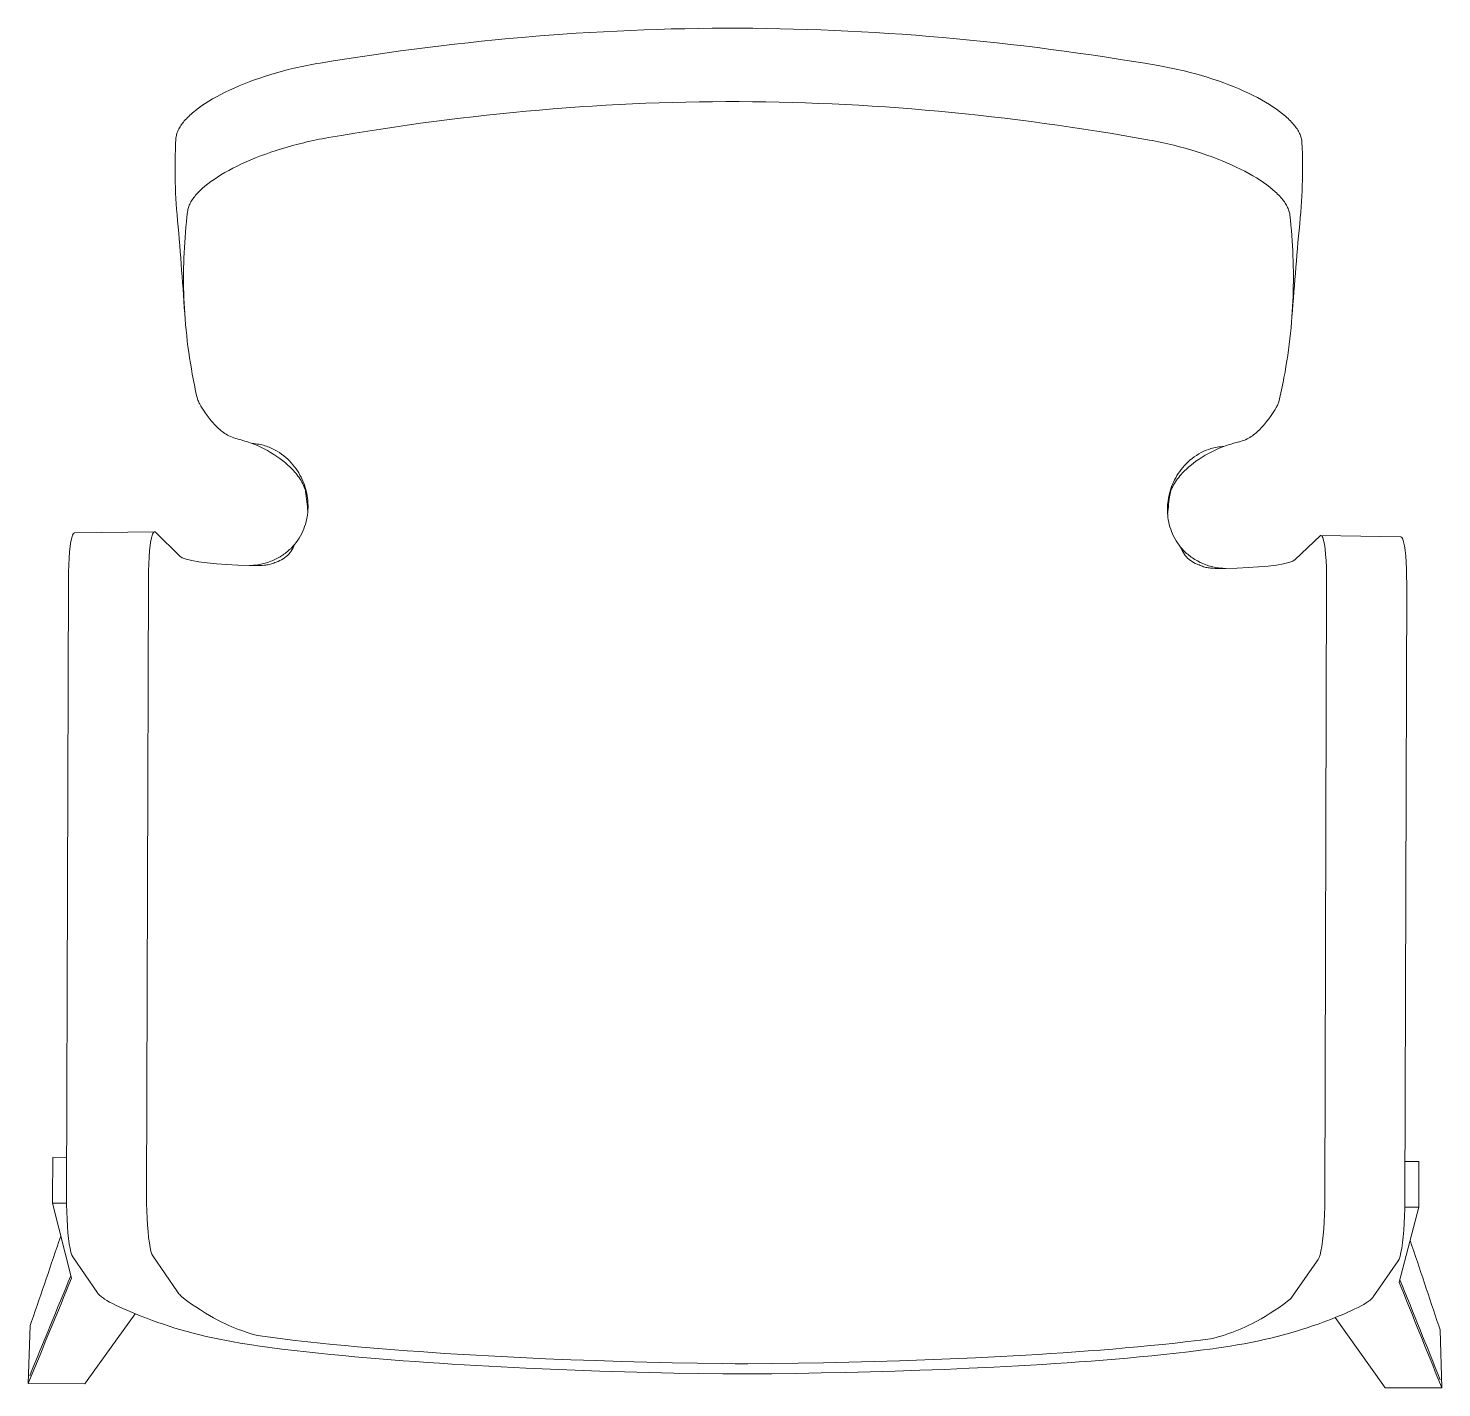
# Model space of a CAD drawing. Header units: inches. Extents: x 327481 to 195042051, y -335014 to 44773228.
# Drawn here: x 327481.08 to 327502.68, y -317472.7 to -317451.93 of the extents above; entities that cross this region are included whole.
import ezdxf

# ---------------------------------------------------------------- set-up
doc = ezdxf.new("R2010")
doc.units = ezdxf.units.IN
doc.header["$MEASUREMENT"] = 0
doc.layers.add('furniture', color=251, linetype='Continuous', lineweight=13)

# ---------------------------------------------------------------- blocks, each defined once
blk = doc.blocks.new('cafeplan')
at = {"color": 0, "ltscale": 60}
for p, q in [((389887.73, -327144.93), (389887.66, -327144.81)), ((390487.92, -327146.76), (390487.99, -327146.63)), ((389908.59, -327164.3), (389908.6, -327164.3)), ((390466.92, -327166), (390466.93, -327166)), ((389947.97, -327200.5), (389947.97, -327199.44)), ((389947.97, -327204.29), (389947.97, -327200.5)), ((390427.24, -327203.35), (390427.24, -327203.29)), ((390427.3, -327205.63), (390427.33, -327201.95)), ((390427.33, -327201.95), (390427.34, -327200.89)), ((389862.46, -327216.09), (389817.82, -327216.68)), ((389876.59, -327229.73), (389862.94, -327216.32)), ((390498.54, -327231.62), (390512.3, -327218.3)), ((390557.41, -327218.93), (390512.77, -327218.07)), ((389814.44, -327242.89), (389813.4, -327587.2)), ((389859.08, -327242.3), (389858.04, -327586.61)), ((390516, -327244.3), (390514.96, -327588.61)), ((390560.64, -327245.15), (390559.6, -327589.46)), ((389805.69, -327564.96), (389805.55, -327588.15)), ((389805.69, -327564.96), (389813.47, -327564.94)), ((390567.43, -327567.27), (390559.66, -327567.21)), ((390567.43, -327567.27), (390567.43, -327590.46)), ((389805.55, -327588.15), (389805.53, -327590.51)), ((389805.53, -327590.51), (389808.53, -327590.5)), ((389805.53, -327590.51), (389816.19, -327632.41)), ((389808.53, -327590.5), (389813.41, -327590.47)), ((390567.43, -327592.83), (390556.47, -327634.65)), ((390564.44, -327592.79), (390559.56, -327592.74)), ((390567.43, -327592.83), (390564.44, -327592.79)), ((390567.43, -327590.46), (390567.43, -327592.83)), ((389816.87, -327620.48), (389830.69, -327640.56)), ((389861.51, -327619.9), (389875.33, -327639.97)), ((390511.28, -327621.87), (390497.31, -327641.86)), ((390555.92, -327622.73), (390541.95, -327642.72)), ((389851.72, -327652.25), (389824.83, -327689.4)), ((389792.06, -327691.03), (389793.19, -327658.71)), ((389793.93, -327656.54), (389793.19, -327658.71)), ((390520.81, -327654.29), (390547.41, -327691.59)), ((390578.51, -327658.92), (390579.23, -327661.1)), ((390580.17, -327693.43), (390579.23, -327661.1)), ((389792.06, -327691.03), (389792.82, -327689.2)), ((389792.06, -327691.03), (389823.52, -327691.21)), ((389824.83, -327689.4), (389823.52, -327691.21)), ((390547.41, -327691.59), (390548.71, -327693.41)), ((390580.17, -327693.43), (390579.42, -327691.59)), ((390580.17, -327693.43), (390548.71, -327693.41))]:
    blk.add_line(p, q, dxfattribs=at)
for points in [[(390188.5, -326935.24), (390180.93, -326935.24), (390173.35, -326935.28), (390165.77, -326935.36), (390158.2, -326935.49), (390150.62, -326935.66), (390143.05, -326935.88), (390135.48, -326936.13), (390127.91, -326936.44), (390120.34, -326936.78), (390112.77, -326937.16), (390105.21, -326937.59), (390097.65, -326938.06), (390090.09, -326938.58), (390082.53, -326939.13), (390074.98, -326939.73), (390067.43, -326940.36), (390059.89, -326941.04), (390052.35, -326941.76), (390044.81, -326942.52), (390037.28, -326943.32), (390029.75, -326944.16), (390022.23, -326945.04), (390014.71, -326945.96), (390007.2, -326946.91), (389999.7, -326947.91), (389992.19, -326948.94), (389984.7, -326950.01), (389977.21, -326951.12), (389969.72, -326952.26), (389962.25, -326953.44), (389954.77, -326954.65)], [(390188.5, -326935.24), (390196.08, -326935.28), (390203.66, -326935.37), (390211.23, -326935.5), (390218.81, -326935.67), (390226.38, -326935.89), (390233.95, -326936.15), (390241.52, -326936.46), (390249.09, -326936.8), (390256.66, -326937.19), (390264.22, -326937.62), (390271.78, -326938.1), (390279.34, -326938.62), (390286.89, -326939.17), (390294.44, -326939.77), (390301.99, -326940.42), (390309.54, -326941.1), (390317.08, -326941.82), (390324.61, -326942.59), (390332.14, -326943.39), (390339.67, -326944.24), (390347.19, -326945.12), (390354.71, -326946.05), (390362.22, -326947.01), (390369.73, -326948.01), (390377.23, -326949.05), (390384.72, -326950.13), (390392.21, -326951.25), (390399.7, -326952.4), (390407.17, -326953.59), (390414.64, -326954.81), (390422.11, -326956.07)], [(389940.34, -326957.54), (389937.03, -326958.34), (389933.76, -326959.2), (389930.54, -326960.09), (389927.37, -326961.03), (389924.25, -326962.01), (389921.19, -326963.02), (389918.2, -326964.07), (389915.27, -326965.15), (389912.42, -326966.26), (389909.64, -326967.4), (389906.94, -326968.57), (389904.33, -326969.76), (389901.81, -326970.97), (389899.38, -326972.19), (389897.05, -326973.44), (389894.81, -326974.7), (389892.68, -326975.97), (389890.65, -326977.25), (389888.74, -326978.54), (389886.93, -326979.83), (389885.23, -326981.13), (389884.43, -326981.78), (389883.66, -326982.43), (389882.91, -326983.08), (389882.2, -326983.73), (389881.51, -326984.38), (389880.85, -326985.03), (389880.23, -326985.68), (389879.64, -326986.32), (389879.07, -326986.97), (389878.54, -326987.61), (389878.04, -326988.25), (389877.57, -326988.89), (389877.13, -326989.53), (389876.73, -326990.17), (389876.35, -326990.8), (389876.01, -326991.43), (389875.7, -326992.06), (389875.42, -326992.68), (389875.18, -326993.3), (389874.97, -326993.92), (389874.79, -326994.54), (389874.64, -326995.15), (389874.52, -326995.76), (389874.44, -326996.36), (389874.39, -326996.96)], [(390436.52, -326959.04), (390439.83, -326959.87), (390443.09, -326960.74), (390446.3, -326961.66), (390449.47, -326962.62), (390452.58, -326963.61), (390455.64, -326964.64), (390458.62, -326965.71), (390461.54, -326966.81), (390464.39, -326967.94), (390467.16, -326969.09), (390469.85, -326970.28), (390472.45, -326971.48), (390474.97, -326972.71), (390477.39, -326973.95), (390479.71, -326975.21), (390481.94, -326976.48), (390484.06, -326977.77), (390486.08, -326979.06), (390487.99, -326980.36), (390489.79, -326981.66), (390491.48, -326982.97), (390492.27, -326983.63), (390493.05, -326984.28), (390493.79, -326984.94), (390494.5, -326985.59), (390495.18, -326986.24), (390495.83, -326986.9), (390496.45, -326987.55), (390497.04, -326988.2), (390497.6, -326988.85), (390498.13, -326989.49), (390498.62, -326990.14), (390499.09, -326990.78), (390499.52, -326991.42), (390499.92, -326992.06), (390500.29, -326992.7), (390500.63, -326993.33), (390500.94, -326993.96), (390501.21, -326994.58), (390501.45, -326995.21), (390501.66, -326995.83), (390501.84, -326996.44), (390501.98, -326997.05), (390502.09, -326997.66), (390502.17, -326998.27), (390502.21, -326998.87)], [(390188.38, -326976.19), (390180.95, -326976.18), (390173.53, -326976.23), (390166.1, -326976.32), (390158.68, -326976.45), (390151.25, -326976.63), (390143.83, -326976.85), (390136.41, -326977.12), (390128.99, -326977.43), (390121.57, -326977.79), (390114.16, -326978.19), (390106.74, -326978.64), (390099.34, -326979.12), (390091.93, -326979.65), (390084.53, -326980.23), (390077.13, -326980.84), (390069.74, -326981.5), (390062.35, -326982.21), (390054.96, -326982.95), (390047.58, -326983.73), (390040.21, -326984.56), (390032.84, -326985.43), (390025.47, -326986.33), (390018.11, -326987.28), (390010.76, -326988.26), (390003.41, -326989.29), (389996.07, -326990.35), (389988.74, -326991.45), (389981.41, -326992.59), (389974.09, -326993.76), (389966.77, -326994.98), (389959.47, -326996.22)], [(390188.38, -326976.19), (390195.81, -326976.23), (390203.23, -326976.32), (390210.66, -326976.45), (390218.08, -326976.63), (390225.51, -326976.86), (390232.93, -326977.13), (390240.35, -326977.44), (390247.76, -326977.8), (390255.18, -326978.2), (390262.59, -326978.64), (390270, -326979.13), (390277.4, -326979.66), (390284.81, -326980.24), (390292.2, -326980.86), (390299.6, -326981.52), (390306.99, -326982.22), (390314.37, -326982.97), (390321.75, -326983.76), (390329.13, -326984.59), (390336.5, -326985.46), (390343.86, -326986.37), (390351.22, -326987.32), (390358.57, -326988.31), (390365.92, -326989.34), (390373.26, -326990.41), (390380.6, -326991.52), (390387.92, -326992.66), (390395.25, -326993.85), (390402.56, -326995.07), (390409.87, -326996.32), (390417.17, -326997.61)], [(389874.39, -326996.96), (389874.24, -326999.99), (389874.12, -327003.03), (389874.03, -327006.05), (389873.96, -327009.07), (389873.93, -327012.09), (389873.94, -327015.11), (389873.97, -327018.12), (389874.03, -327021.13), (389874.12, -327024.13), (389874.25, -327027.14), (389874.4, -327030.14), (389874.59, -327033.14), (389874.8, -327036.14), (389875.05, -327039.14)], [(389880.88, -327037.56), (389880.97, -327036.97), (389881.09, -327036.38), (389881.23, -327035.78), (389881.41, -327035.19), (389881.62, -327034.58), (389881.86, -327033.98), (389882.13, -327033.37), (389882.43, -327032.76), (389882.76, -327032.14), (389883.13, -327031.52), (389883.52, -327030.9), (389883.94, -327030.28), (389884.4, -327029.66), (389884.88, -327029.03), (389885.39, -327028.4), (389885.94, -327027.77), (389886.51, -327027.14), (389887.11, -327026.5), (389887.75, -327025.87), (389888.41, -327025.24), (389889.1, -327024.6), (389890.57, -327023.33), (389892.14, -327022.06), (389893.83, -327020.79), (389895.63, -327019.52), (389897.53, -327018.26), (389899.53, -327017.01), (389901.64, -327015.77), (389903.84, -327014.54), (389906.13, -327013.32), (389908.51, -327012.13), (389910.97, -327010.95), (389913.52, -327009.79), (389916.15, -327008.66), (389918.84, -327007.55), (389921.61, -327006.47), (389924.45, -327005.42), (389927.34, -327004.4), (389930.29, -327003.41), (389933.29, -327002.46), (389936.35, -327001.55), (389939.44, -327000.68), (389942.58, -326999.85), (389945.74, -326999.06)], [(390502.21, -326998.87), (390502.35, -327001.89), (390502.45, -327004.91), (390502.52, -327007.93), (390502.56, -327010.94), (390502.57, -327013.95), (390502.55, -327016.95), (390502.5, -327019.96), (390502.41, -327022.95), (390502.3, -327025.95), (390502.16, -327028.94), (390501.99, -327031.93), (390501.78, -327034.92), (390501.55, -327037.91), (390501.28, -327040.9)], [(390495.48, -327039.43), (390495.4, -327038.84), (390495.29, -327038.25), (390495.14, -327037.65), (390494.97, -327037.05), (390494.76, -327036.45), (390494.53, -327035.84), (390494.26, -327035.23), (390493.96, -327034.62), (390493.64, -327034), (390493.28, -327033.38), (390492.89, -327032.76), (390492.47, -327032.13), (390492.02, -327031.5), (390491.54, -327030.87), (390491.03, -327030.24), (390490.49, -327029.61), (390489.92, -327028.97), (390489.32, -327028.33), (390488.69, -327027.7), (390488.04, -327027.06), (390487.35, -327026.42), (390485.89, -327025.14), (390484.32, -327023.85), (390482.64, -327022.57), (390480.85, -327021.3), (390478.96, -327020.03), (390476.96, -327018.76), (390474.87, -327017.51), (390472.68, -327016.27), (390470.4, -327015.04), (390468.02, -327013.83), (390465.57, -327012.63), (390463.03, -327011.46), (390460.41, -327010.31), (390457.72, -327009.19), (390454.95, -327008.09), (390452.13, -327007.02), (390449.24, -327005.98), (390446.3, -327004.98), (390443.3, -327004.01), (390440.25, -327003.08), (390437.16, -327002.19), (390434.03, -327001.34), (390430.87, -327000.53)], [(389880.88, -327037.56), (389880.56, -327040.43), (389880.25, -327043.3), (389879.98, -327046.16), (389879.73, -327049.02), (389879.5, -327051.87), (389879.3, -327054.72), (389879.13, -327057.57), (389878.99, -327060.41), (389878.87, -327063.25), (389878.77, -327066.09), (389878.71, -327068.92), (389878.67, -327071.76), (389878.66, -327074.59), (389878.67, -327077.42), (389878.71, -327080.25), (389878.78, -327083.08), (389878.87, -327085.9), (389879, -327088.73), (389879.14, -327091.56), (389879.32, -327094.38)], [(390495.48, -327039.43), (390495.79, -327042.29), (390496.07, -327045.16), (390496.33, -327048.01), (390496.56, -327050.87), (390496.76, -327053.72), (390496.94, -327056.56), (390497.09, -327059.4), (390497.22, -327062.24), (390497.32, -327065.08), (390497.39, -327067.91), (390497.44, -327070.74), (390497.46, -327073.57), (390497.46, -327076.4), (390497.43, -327079.22), (390497.37, -327082.04), (390497.28, -327084.87), (390497.17, -327087.69), (390497.03, -327090.51), (390496.86, -327093.33), (390496.67, -327096.15)], [(389879.32, -327094.38), (389879.54, -327097.45), (389879.8, -327100.52), (389880.08, -327103.59), (389880.4, -327106.66), (389880.75, -327109.73), (389881.13, -327112.81), (389881.55, -327115.89), (389882, -327118.97), (389882.48, -327122.05), (389882.99, -327125.14), (389883.54, -327128.23)], [(390496.67, -327096.15), (390496.43, -327099.22), (390496.15, -327102.3), (390495.84, -327105.38), (390495.51, -327108.46), (390495.13, -327111.54), (390494.73, -327114.62), (390494.29, -327117.71), (390493.82, -327120.8), (390493.32, -327123.89), (390492.79, -327126.98), (390492.22, -327130.08)], [(389887.73, -327144.93), (389888.37, -327146.05), (389889.37, -327147.66), (389890.51, -327149.38), (389891.8, -327151.2), (389892.87, -327152.64), (389894.06, -327154.12), (389894.91, -327155.13), (389895.82, -327156.15), (389896.81, -327157.17), (389897.86, -327158.2), (389899.01, -327159.23), (389899.62, -327159.73), (389900.26, -327160.23), (389900.92, -327160.72), (389901.62, -327161.21), (389902.35, -327161.67), (389903.12, -327162.13), (389903.93, -327162.56), (389904.78, -327162.98), (389905.67, -327163.36), (389906.6, -327163.71), (389907.58, -327164.03), (389908.59, -327164.3)], [(390487.92, -327146.76), (390487.26, -327147.87), (390486.26, -327149.47), (390485.11, -327151.18), (390483.8, -327153), (390482.72, -327154.43), (390481.53, -327155.9), (390480.67, -327156.91), (390479.75, -327157.92), (390478.76, -327158.94), (390477.69, -327159.96), (390476.54, -327160.98), (390475.93, -327161.48), (390475.29, -327161.98), (390474.62, -327162.47), (390473.91, -327162.94), (390473.18, -327163.41), (390472.41, -327163.86), (390471.6, -327164.29), (390470.75, -327164.7), (390469.86, -327165.07), (390468.92, -327165.42), (390467.94, -327165.73), (390466.93, -327166)], [(389946, -327191.2), (389945.58, -327190.26), (389945.14, -327189.34), (389944.66, -327188.44), (389944.15, -327187.56), (389943.61, -327186.69), (389943.04, -327185.85), (389942.45, -327185.02), (389941.84, -327184.21), (389941.21, -327183.42), (389940.55, -327182.64), (389939.88, -327181.89), (389939.19, -327181.15), (389938.48, -327180.42), (389937.75, -327179.71), (389937.01, -327179.02), (389936.25, -327178.34), (389935.48, -327177.68), (389933.91, -327176.4), (389932.28, -327175.17), (389930.61, -327174), (389928.9, -327172.88), (389927.15, -327171.81), (389925.37, -327170.79), (389923.55, -327169.82), (389921.69, -327168.91), (389919.8, -327168.04), (389917.88, -327167.24), (389916.9, -327166.86)], [(389916.9, -327166.86), (389917.83, -327166.92), (389918.74, -327167), (389919.65, -327167.12), (389920.55, -327167.26), (389921.43, -327167.43), (389922.3, -327167.63), (389923.16, -327167.84), (389924, -327168.08), (389924.82, -327168.35), (389925.62, -327168.63), (389926.41, -327168.93), (389927.18, -327169.24), (389927.93, -327169.58), (389928.66, -327169.93), (389929.38, -327170.29), (389930.76, -327171.06), (389932.08, -327171.88), (389933.33, -327172.75), (389934.52, -327173.65), (389935.65, -327174.59), (389936.73, -327175.57), (389937.76, -327176.58), (389938.73, -327177.62), (389939.65, -327178.69), (389940.52, -327179.79), (389941.35, -327180.91), (389942.13, -327182.06), (389942.86, -327183.23), (389943.54, -327184.42), (389944.18, -327185.64), (389944.77, -327186.87), (389945.31, -327188.13), (389945.81, -327189.4), (389946.26, -327190.69), (389946.66, -327192), (389947.01, -327193.32), (389947.31, -327194.66), (389947.56, -327196.01), (389947.76, -327197.37), (389947.91, -327198.75), (389947.97, -327199.44)], [(390458.6, -327168.51), (390457.68, -327168.56), (390456.76, -327168.64), (390455.85, -327168.75), (390454.95, -327168.89), (390454.07, -327169.05), (390453.19, -327169.24), (390452.34, -327169.45), (390451.5, -327169.69), (390450.67, -327169.94), (390449.87, -327170.22), (390449.08, -327170.52), (390448.31, -327170.83), (390447.56, -327171.16), (390446.82, -327171.5), (390446.1, -327171.86), (390444.72, -327172.62), (390443.4, -327173.44), (390442.14, -327174.29), (390440.94, -327175.19), (390439.8, -327176.12), (390438.72, -327177.09), (390437.69, -327178.1), (390436.71, -327179.13), (390435.78, -327180.2), (390434.9, -327181.29), (390434.07, -327182.4), (390433.28, -327183.55), (390432.54, -327184.71), (390431.85, -327185.9), (390431.21, -327187.11), (390430.61, -327188.35), (390430.06, -327189.6), (390429.56, -327190.87), (390429.1, -327192.16), (390428.69, -327193.46), (390428.33, -327194.79), (390428.02, -327196.12), (390427.76, -327197.47), (390427.55, -327198.83), (390427.39, -327200.2), (390427.34, -327200.89)], [(390429.34, -327192.69), (390429.76, -327191.76), (390430.21, -327190.84), (390430.7, -327189.94), (390431.21, -327189.06), (390431.76, -327188.2), (390432.33, -327187.35), (390432.92, -327186.53), (390433.54, -327185.72), (390434.18, -327184.93), (390434.84, -327184.16), (390435.52, -327183.41), (390436.21, -327182.67), (390436.93, -327181.95), (390437.66, -327181.25), (390438.41, -327180.56), (390439.17, -327179.88), (390439.94, -327179.23), (390441.52, -327177.95), (390443.16, -327176.73), (390444.84, -327175.57), (390446.55, -327174.46), (390448.31, -327173.4), (390450.1, -327172.39), (390451.93, -327171.43), (390453.79, -327170.52), (390455.69, -327169.67), (390457.62, -327168.88), (390458.6, -327168.51)], [(389946, -327191.2), (389946.18, -327191.69), (389946.41, -327192.48), (389946.6, -327193.32), (389946.64, -327193.55), (389946.64, -327193.56)], [(390429.34, -327192.69), (390429.15, -327193.19), (390428.91, -327194), (390428.72, -327194.86), (390428.68, -327195.11), (390428.67, -327195.12)], [(389940.56, -327223.14), (389941.47, -327221.97), (389942.33, -327220.78), (389943.12, -327219.56), (389943.84, -327218.32), (389944.51, -327217.06), (389945.12, -327215.78), (389945.66, -327214.49), (389946.15, -327213.19), (389946.58, -327211.87), (389946.95, -327210.55), (389947.27, -327209.22), (389947.53, -327207.89), (389947.74, -327206.56), (389947.89, -327205.22), (389947.99, -327203.89), (389948.04, -327202.56), (389948.05, -327201.9)], [(390434.6, -327224.64), (390433.69, -327223.47), (390432.85, -327222.27), (390432.06, -327221.05), (390431.34, -327219.8), (390430.68, -327218.54), (390430.08, -327217.26), (390429.55, -327215.96), (390429.07, -327214.65), (390428.65, -327213.34), (390428.28, -327212.01), (390427.97, -327210.68), (390427.72, -327209.35), (390427.52, -327208.01), (390427.37, -327206.68), (390427.28, -327205.35), (390427.24, -327204.02), (390427.24, -327203.35)], [(389817.82, -327216.68), (389817.28, -327217), (389816.77, -327217.93), (389816.28, -327219.46), (389815.83, -327221.56), (389815.44, -327224.18), (389815.1, -327227.27), (389814.82, -327230.76), (389814.62, -327234.58), (389814.49, -327238.65), (389814.44, -327242.89)], [(389862.46, -327216.09), (389861.93, -327216.41), (389861.41, -327217.35), (389860.92, -327218.88), (389860.48, -327220.98), (389860.08, -327223.59), (389859.74, -327226.68), (389859.47, -327230.17), (389859.26, -327233.99), (389859.13, -327238.06), (389859.08, -327242.3)], [(389862.94, -327216.32), (389862.88, -327216.27), (389862.83, -327216.23), (389862.78, -327216.19), (389862.72, -327216.16), (389862.67, -327216.14), (389862.62, -327216.12), (389862.57, -327216.1), (389862.51, -327216.09), (389862.46, -327216.09)], [(390512.77, -327218.07), (390512.72, -327218.07), (390512.67, -327218.08), (390512.61, -327218.09), (390512.56, -327218.11), (390512.51, -327218.14), (390512.45, -327218.17), (390512.4, -327218.2), (390512.35, -327218.25), (390512.3, -327218.3)], [(390516, -327244.3), (390515.97, -327240.06), (390515.87, -327235.99), (390515.69, -327232.16), (390515.43, -327228.67), (390515.11, -327225.58), (390514.73, -327222.96), (390514.3, -327220.86), (390513.82, -327219.33), (390513.31, -327218.39), (390512.77, -327218.07)], [(390560.64, -327245.15), (390560.61, -327240.91), (390560.5, -327236.84), (390560.32, -327233.02), (390560.07, -327229.53), (390559.75, -327226.44), (390559.37, -327223.82), (390558.93, -327221.72), (390558.45, -327220.19), (390557.94, -327219.25), (390557.41, -327218.93)], [(389940.56, -327223.14), (389940.04, -327223.74), (389939.51, -327224.34), (389938.96, -327224.92), (389938.39, -327225.49), (389937.8, -327226.04), (389937.2, -327226.58), (389936.57, -327227.11), (389935.94, -327227.62), (389935.28, -327228.12), (389934.61, -327228.6), (389933.93, -327229.07), (389933.23, -327229.52), (389932.52, -327229.96), (389931.8, -327230.38), (389931.07, -327230.78), (389929.57, -327231.54), (389928.04, -327232.23), (389927.26, -327232.55), (389926.48, -327232.84), (389925.69, -327233.12), (389924.9, -327233.38), (389924.11, -327233.62), (389923.31, -327233.83), (389922.51, -327234.03), (389921.71, -327234.2), (389920.91, -327234.36), (389920.12, -327234.49), (389919.32, -327234.6), (389918.52, -327234.68), (389917.72, -327234.75), (389916.93, -327234.79), (389916.14, -327234.81), (389915.35, -327234.81)], [(389940.56, -327223.14), (389940.16, -327224.11), (389939.7, -327225.06), (389939.2, -327225.97), (389938.63, -327226.86), (389938.02, -327227.7), (389937.34, -327228.5), (389936.62, -327229.25), (389935.84, -327229.94), (389935.02, -327230.58), (389934.15, -327231.16), (389933.25, -327231.68), (389932.32, -327232.15), (389931.36, -327232.56), (389930.87, -327232.74)], [(390434.6, -327224.64), (390434.99, -327225.61), (390435.44, -327226.56), (390435.94, -327227.48), (390436.5, -327228.37), (390437.11, -327229.22), (390437.78, -327230.02), (390438.5, -327230.77), (390439.28, -327231.47), (390440.09, -327232.11), (390440.96, -327232.7), (390441.85, -327233.23), (390442.78, -327233.7), (390443.74, -327234.11), (390444.23, -327234.3)], [(390434.6, -327224.64), (390435.11, -327225.25), (390435.64, -327225.85), (390436.19, -327226.43), (390436.75, -327227), (390437.34, -327227.56), (390437.94, -327228.1), (390438.56, -327228.63), (390439.19, -327229.15), (390439.85, -327229.65), (390440.51, -327230.14), (390441.19, -327230.61), (390441.89, -327231.07), (390442.59, -327231.51), (390443.31, -327231.93), (390444.04, -327232.34), (390445.54, -327233.11), (390447.06, -327233.81), (390447.84, -327234.13), (390448.62, -327234.43), (390449.4, -327234.71), (390450.19, -327234.98), (390450.98, -327235.22), (390451.78, -327235.44), (390452.58, -327235.64), (390453.37, -327235.82), (390454.17, -327235.98), (390454.97, -327236.11), (390455.77, -327236.23), (390456.57, -327236.32), (390457.36, -327236.39), (390458.16, -327236.43), (390458.95, -327236.46), (390459.74, -327236.46)], [(389876.59, -327229.73), (389877.88, -327230.55), (389880.1, -327231.35), (389883.2, -327232.09), (389887.1, -327232.77), (389891.73, -327233.38), (389896.99, -327233.9), (389902.76, -327234.31), (389908.92, -327234.62), (389915.35, -327234.81)], [(389928.31, -327233.75), (389927.68, -327233.96), (389927.05, -327234.15), (389926.4, -327234.31), (389925.76, -327234.45), (389925.1, -327234.57), (389924.45, -327234.67), (389923.79, -327234.74), (389922.47, -327234.84), (389921.14, -327234.87)], [(390446.78, -327235.33), (390447.41, -327235.54), (390448.04, -327235.73), (390448.68, -327235.9), (390449.33, -327236.04), (390449.98, -327236.16), (390450.64, -327236.26), (390451.3, -327236.35), (390452.62, -327236.45), (390453.94, -327236.49)], [(390459.74, -327236.46), (390466.16, -327236.31), (390472.33, -327236.04), (390478.1, -327235.66), (390483.37, -327235.18), (390488, -327234.6), (390491.91, -327233.94), (390495.01, -327233.21), (390497.23, -327232.43), (390498.54, -327231.62)], [(389813.4, -327587.2), (389813.42, -327591.32), (389813.52, -327595.43), (389813.68, -327599.46), (389813.91, -327603.33), (389814.2, -327606.96), (389814.55, -327610.3), (389814.95, -327613.26), (389815.38, -327615.81), (389815.86, -327617.89), (389816.36, -327619.45), (389816.87, -327620.48)], [(389858.04, -327586.61), (389858.06, -327590.73), (389858.16, -327594.84), (389858.32, -327598.87), (389858.55, -327602.74), (389858.84, -327606.38), (389859.19, -327609.71), (389859.59, -327612.68), (389860.03, -327615.22), (389860.5, -327617.3), (389861, -327618.87), (389861.51, -327619.9)], [(390511.28, -327621.87), (390511.8, -327620.85), (390512.31, -327619.28), (390512.8, -327617.21), (390513.25, -327614.66), (390513.67, -327611.7), (390514.04, -327608.37), (390514.35, -327604.73), (390514.6, -327600.87), (390514.79, -327596.84), (390514.91, -327592.73), (390514.96, -327588.61)], [(390555.92, -327622.73), (390556.44, -327621.7), (390556.95, -327620.14), (390557.43, -327618.06), (390557.89, -327615.52), (390558.3, -327612.56), (390558.67, -327609.22), (390558.99, -327605.59), (390559.24, -327601.72), (390559.43, -327597.7), (390559.55, -327593.58), (390559.6, -327589.46)], [(389830.69, -327640.56), (389830.95, -327640.92), (389831.26, -327641.28), (389831.62, -327641.65), (389832.01, -327642.03), (389832.44, -327642.41), (389832.92, -327642.79), (389833.44, -327643.19), (389833.99, -327643.58), (389834.59, -327643.98), (389835.91, -327644.81), (389837.38, -327645.65), (389839.01, -327646.52), (389840.79, -327647.42), (389842.71, -327648.34), (389844.78, -327649.28), (389846.98, -327650.26), (389850.54, -327651.76), (389854.37, -327653.31), (389858.47, -327654.89), (389861.34, -327655.95), (389864.31, -327657.01), (389867.39, -327658.07), (389870.56, -327659.11), (389873.82, -327660.14), (389877.17, -327661.14), (389880.6, -327662.11), (389884.1, -327663.05), (389887.67, -327663.96), (389891.3, -327664.83), (389894.99, -327665.65), (389898.73, -327666.44), (389902.51, -327667.19), (389906.33, -327667.9), (389910.17, -327668.57), (389914.04, -327669.2), (389917.92, -327669.78), (389919.86, -327670.06)], [(389875.33, -327639.97), (389875.63, -327640.46), (389876.01, -327640.98), (389876.49, -327641.52), (389877.04, -327642.08), (389877.69, -327642.67), (389878.41, -327643.28), (389879.64, -327644.26), (389881.04, -327645.3), (389883.15, -327646.79), (389885.5, -327648.39), (389888.09, -327650.08), (389890.88, -327651.84), (389893.1, -327653.17), (389895.42, -327654.49), (389897.84, -327655.79), (389900.35, -327657.06), (389902.08, -327657.88), (389903.84, -327658.68), (389905.63, -327659.45), (389907.46, -327660.19), (389909.32, -327660.91), (389911.2, -327661.59), (389914.06, -327662.57), (389916.96, -327663.48), (389919.89, -327664.33)], [(390541.95, -327642.72), (390541.68, -327643.08), (390541.37, -327643.44), (390541.01, -327643.81), (390540.62, -327644.18), (390540.18, -327644.56), (390539.7, -327644.94), (390539.18, -327645.33), (390538.62, -327645.72), (390538.02, -327646.12), (390536.7, -327646.93), (390535.22, -327647.77), (390533.58, -327648.63), (390531.8, -327649.52), (390529.87, -327650.43), (390527.8, -327651.36), (390525.59, -327652.32), (390522.03, -327653.8), (390518.18, -327655.32), (390514.07, -327656.88), (390511.2, -327657.92), (390508.21, -327658.97), (390505.13, -327660), (390501.95, -327661.03), (390498.68, -327662.03), (390495.33, -327663.01), (390491.9, -327663.97), (390488.39, -327664.89), (390484.81, -327665.77), (390481.17, -327666.62), (390477.48, -327667.42), (390473.74, -327668.19), (390469.95, -327668.92), (390466.13, -327669.6), (390462.28, -327670.25), (390458.41, -327670.85), (390454.52, -327671.41), (390452.58, -327671.68)], [(390497.31, -327641.86), (390497.01, -327642.35), (390496.62, -327642.86), (390496.15, -327643.4), (390495.58, -327643.96), (390494.94, -327644.54), (390494.21, -327645.15), (390492.97, -327646.12), (390491.57, -327647.15), (390489.45, -327648.63), (390487.08, -327650.22), (390484.49, -327651.9), (390481.68, -327653.63), (390479.46, -327654.95), (390477.13, -327656.26), (390474.7, -327657.55), (390472.18, -327658.8), (390470.45, -327659.61), (390468.68, -327660.39), (390466.88, -327661.15), (390465.05, -327661.88), (390463.19, -327662.59), (390461.3, -327663.27), (390458.44, -327664.23), (390455.53, -327665.12), (390452.6, -327665.95)], [(389919.89, -327664.33), (389926.9, -327665.29), (389933.9, -327666.18), (389940.9, -327667.02), (389947.88, -327667.82), (389954.85, -327668.56), (389961.79, -327669.27), (389968.72, -327669.94), (389975.64, -327670.58), (389982.55, -327671.18), (389989.46, -327671.75), (389996.37, -327672.3), (390003.29, -327672.82), (390010.23, -327673.32), (390017.18, -327673.8), (390024.15, -327674.26), (390031.15, -327674.69), (390038.18, -327675.11), (390052.28, -327675.89), (390066.41, -327676.6), (390080.54, -327677.24), (390094.65, -327677.81), (390108.76, -327678.32), (390122.87, -327678.78), (390137, -327679.17), (390151.15, -327679.51), (390165.16, -327679.78), (390179.19, -327679.99), (390186.2, -327680.06)], [(390452.6, -327665.95), (390445.59, -327666.86), (390438.57, -327667.71), (390431.57, -327668.51), (390424.59, -327669.26), (390417.62, -327669.97), (390410.67, -327670.64), (390403.73, -327671.26), (390396.81, -327671.86), (390389.9, -327672.42), (390382.99, -327672.95), (390376.07, -327673.46), (390369.15, -327673.94), (390362.21, -327674.39), (390355.25, -327674.83), (390348.28, -327675.24), (390341.27, -327675.64), (390334.25, -327676.01), (390320.14, -327676.71), (390306, -327677.33), (390291.88, -327677.88), (390277.76, -327678.37), (390263.65, -327678.79), (390249.53, -327679.16), (390235.4, -327679.47), (390221.25, -327679.72), (390207.24, -327679.91), (390193.21, -327680.04), (390186.2, -327680.06)], [(389919.86, -327670.06), (389926.69, -327670.99), (389933.52, -327671.87), (389940.34, -327672.69), (389947.14, -327673.47), (389953.93, -327674.2), (389960.7, -327674.9), (389967.46, -327675.55), (389974.2, -327676.18), (389980.93, -327676.77), (389987.66, -327677.34), (389994.4, -327677.88), (390001.14, -327678.4), (390007.89, -327678.89), (390014.66, -327679.36), (390021.44, -327679.81), (390028.26, -327680.24), (390041.94, -327681.05), (390055.7, -327681.79), (390069.47, -327682.47), (390083.23, -327683.07), (390096.98, -327683.62), (390110.72, -327684.11), (390124.48, -327684.54), (390138.25, -327684.92), (390152.03, -327685.24), (390165.67, -327685.51), (390179.34, -327685.71), (390186.18, -327685.78)], [(390452.58, -327671.68), (390445.74, -327672.57), (390438.91, -327673.4), (390432.09, -327674.18), (390425.28, -327674.92), (390418.49, -327675.61), (390411.71, -327676.27), (390404.96, -327676.88), (390398.21, -327677.47), (390391.47, -327678.02), (390384.74, -327678.55), (390378, -327679.05), (390371.26, -327679.52), (390364.5, -327679.97), (390357.73, -327680.4), (390350.94, -327680.81), (390344.13, -327681.2), (390330.44, -327681.93), (390316.68, -327682.59), (390302.9, -327683.18), (390289.14, -327683.7), (390275.39, -327684.16), (390261.64, -327684.57), (390247.88, -327684.92), (390234.11, -327685.21), (390220.33, -327685.45), (390206.68, -327685.63), (390193.01, -327685.75), (390186.18, -327685.78)]]:
    blk.add_lwpolyline(points, dxfattribs=at)
for centre, radius, start, end in [((389990.15, -327169.13), 217.37, 99.36625, 103.24625), ((390385.44, -327170.29), 217.34, 76.40505, 80.28556), ((389996.38, -327209.44), 216.39, 99.82268, 103.53344), ((390378.96, -327210.57), 216.36, 76.11781, 79.82909), ((387163.78, -327276.5), 2721.64, 3.83674, 5.0032), ((393210.99, -327295.1), 2721.6, 174.64062, 175.80783), ((390154.38, -327078.98), 275.29, 190.30612, 193.17635), ((390221.58, -327078.99), 275.42, 346.44152, 349.31071), ((389917.01, -327131.25), 32.41, 198.87328, 202.67258), ((389909.34, -327132.84), 24.76, 206.11582, 208.89609), ((390466.36, -327134.51), 24.79, 330.73397, 333.51145), ((390458.67, -327132.86), 32.47, 336.95347, 340.74676), ((389892.68, -327230.78), 68.36, 69.24796, 76.53896), ((390482.43, -327232.58), 68.37, 103.11229, 110.40253), ((389922.37, -327201.19), 25.65, 3.91049, 22.92289), ((389803.33, -327215.55), 144.99, 4.2192, 8.72326), ((390452.91, -327202.8), 25.65, 156.79082, 175.7382), ((390571.83, -327217.89), 144.95, 170.96375, 175.40397), ((389912.6, -327201.89), 35.45, 359.9955, 3.97368), ((390462.69, -327203.57), 35.45, 175.67468, 179.55432), ((389922.3, -326881.69), 353.19, 268.87298, 269.81276), ((389922.9, -327216.29), 18.28, 287.22713, 295.86278), ((390452.3, -327217.9), 18.28, 243.78943, 252.42488), ((390454.93, -326883.29), 353.2, 269.83911, 270.77886), ((230636.63, -273195.02), 168217.42, 341.10973, 341.126868), ((549872.18, -274395.75), 167962.61, 198.471313, 198.488444), ((251901.69, -270910.79), 149123.27, 337.619968, 337.643565), ((252722.5, -271246.22), 148235.67, 337.619943, 337.643251), ((528692.6, -271972.61), 148929.02, 201.947005, 201.970624), ((527866.04, -272303.52), 148037.8, 201.947319, 201.970637)]:
    blk.add_arc(centre, radius, start, end, dxfattribs=at)

msp = doc.modelspace()

# ---------------------------------------------------------------- block references
at = {"layer": 'furniture', "lineweight": 0, "xscale": 0.0274005359129024, "yscale": 0.0274005359129024, "zscale": 0.0274005359129024}
msp.add_blockref('cafeplan', (316800.571, -308493.727), dxfattribs=at)

doc.saveas('drawing.dxf')
